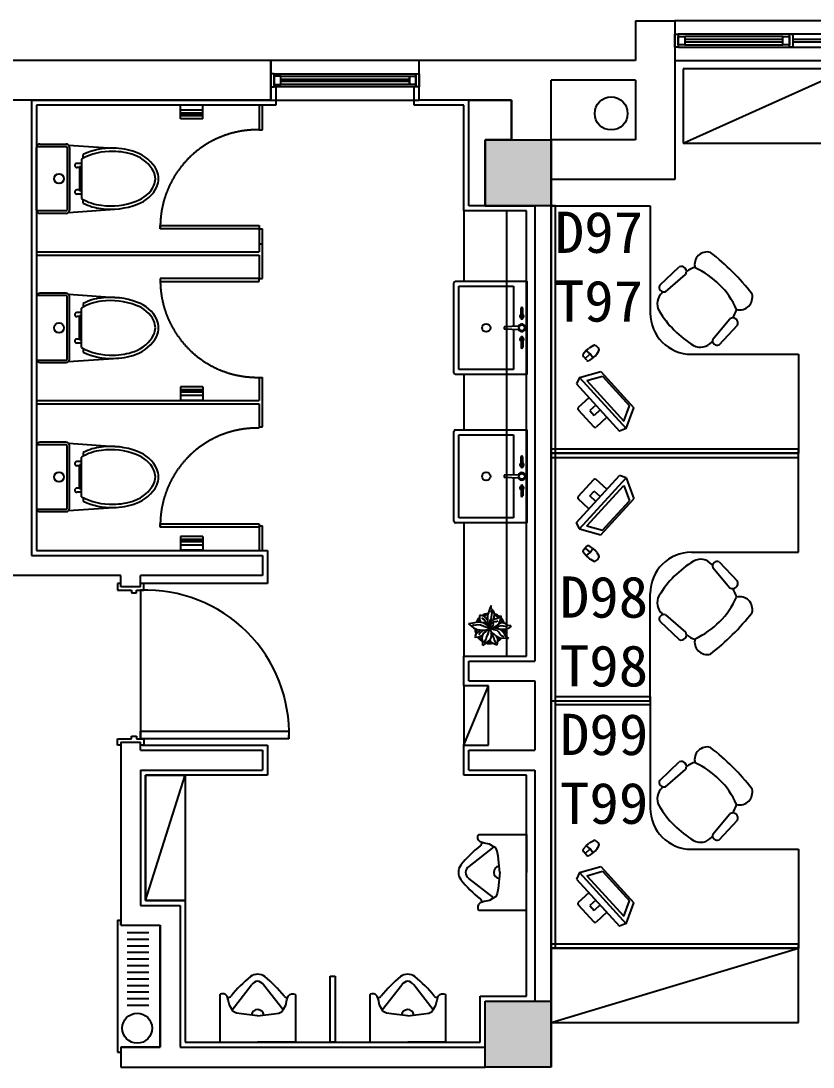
# Model space of a CAD drawing. Header units: millimetres. Extents: x 526420 to 928802, y 401925 to 509768.
# Drawn here: x 813006 to 817809, y 425344 to 431684 of the extents above; entities that cross this region are included whole.
import ezdxf

# ---------------------------------------------------------------- set-up
doc = ezdxf.new("R2010")
doc.units = ezdxf.units.MM
doc.header["$LTSCALE"] = 3000
doc.header["$MEASUREMENT"] = 0
doc.linetypes.add('DASHED', pattern=[0.75, 0.5, -0.25])
doc.linetypes.add('DASHED2', pattern=[0.375, 0.25, -0.125])
doc.layers.get('0').update_dxf_attribs({"linetype": 'CONTINUOUS'})
for name, color, linetype in [('D-GJG', 7, 'CONTINUOUS'), ('D-WALL', 7, 'CONTINUOUS'), ('D-WINDOW', 7, 'CONTINUOUS'), ('P-DOOR', 7, 'CONTINUOUS'), ('P-FURNI-A', 7, 'CONTINUOUS'), ('P-FURNI-I', 7, 'CONTINUOUS'), ('P-WC', 7, 'CONTINUOUS'), ('窗台线', 7, 'CONTINUOUS')]:
    doc.layers.add(name, color=color, linetype=linetype)
doc.styles.get("Standard").update_dxf_attribs({"font": 'romans.shx', "width": 0.65, "bigfont": 'hzfs1.shx'})

msp = doc.modelspace()

# ---------------------------------------------------------------- linework, layer by layer
at = {"color": 0}
for p, q in [((813383.7, 430852.3), (813383.6, 430874.7)), ((813373.5, 430820.3), (813345.3, 430820.3)), ((813373.5, 430846.9), (813373.5, 430608)), ((813360.5, 430795.3), (813345.3, 430795.3)), ((813360.5, 430800.3), (813360.5, 430654.7)), ((813373.5, 430800.3), (813360.5, 430800.3)), ((813373.5, 430790.3), (813360.5, 430790.3)), ((813360.5, 430659.7), (813345.3, 430659.7)), ((813373.5, 430634.7), (813345.3, 430634.7)), ((813373.5, 430664.7), (813360.5, 430664.7)), ((813373.5, 430654.7), (813360.5, 430654.7)), ((813384.1, 430579.1), (813384.1, 430601.9)), ((813373.5, 429916.5), (813345.3, 429916.5)), ((813373.5, 429704.3), (813373.5, 429943.2)), ((813384.1, 429972), (813384.1, 429949.3)), ((813360.5, 429891.5), (813345.3, 429891.5)), ((813360.5, 429750.9), (813360.5, 429896.5)), ((813373.5, 429896.5), (813360.5, 429896.5)), ((813373.5, 429886.5), (813360.5, 429886.5)), ((813360.5, 429755.9), (813345.3, 429755.9)), ((813373.5, 429730.9), (813345.3, 429730.9)), ((813373.5, 429760.9), (813360.5, 429760.9)), ((813373.5, 429750.9), (813360.5, 429750.9)), ((813383.7, 429698.8), (813383.6, 429676.5)), ((813373.5, 428800.5), (813373.5, 429039.4)), ((813384.1, 429068.3), (813384.1, 429045.6)), ((813373.5, 429012.8), (813345.3, 429012.8)), ((813360.5, 428987.8), (813345.3, 428987.8)), ((813360.5, 428847.2), (813360.5, 428992.8)), ((813373.5, 428992.8), (813360.5, 428992.8)), ((813373.5, 428982.8), (813360.5, 428982.8)), ((813360.5, 428852.2), (813345.3, 428852.2)), ((813373.5, 428857.2), (813360.5, 428857.2)), ((813373.5, 428847.2), (813360.5, 428847.2)), ((813373.5, 428827.2), (813345.3, 428827.2)), ((813383.7, 428795.1), (813383.6, 428772.8))]:
    msp.add_line(p, q, dxfattribs=at)
at = {"color": 0, "ltscale": 2}
for p, q in [((813591, 426233.7), (813611, 426233.7)), ((813591, 426233.7), (813591, 425433.7)), ((813611, 426203.7), (813611, 426233.7)), ((813611, 426203.7), (813851, 426203.7)), ((813851, 425463.7), (813851, 426203.7)), ((813651, 426159.1), (813781, 426159.1)), ((813651, 426159.1), (813781, 426159.1)), ((813651, 426119.1), (813781, 426119.1)), ((813651, 426119.1), (813781, 426119.1)), ((813651, 426079.1), (813781, 426079.1)), ((813651, 426079.1), (813781, 426079.1)), ((813651, 426039.1), (813781, 426039.1)), ((813651, 426039.1), (813781, 426039.1)), ((813651, 425999.1), (813781, 425999.1)), ((813651, 425999.1), (813781, 425999.1)), ((813651, 425959.1), (813781, 425959.1)), ((813651, 425959.1), (813781, 425959.1)), ((813651, 425919.1), (813781, 425919.1)), ((813651, 425919.1), (813781, 425919.1)), ((813651, 425879.1), (813781, 425879.1)), ((813651, 425879.1), (813781, 425879.1)), ((813651, 425879.1), (813781, 425879.1)), ((813651, 425839.1), (813781, 425839.1)), ((813651, 425839.1), (813781, 425839.1)), ((813651, 425799.1), (813781, 425799.1)), ((813651, 425799.1), (813781, 425799.1)), ((813651, 425799.1), (813781, 425799.1)), ((813651, 425759.1), (813781, 425759.1)), ((813651, 425759.1), (813781, 425759.1)), ((813651, 425719.1), (813781, 425719.1)), ((813591, 425433.7), (813611, 425433.7)), ((813611, 425463.7), (813611, 425433.7)), ((813611, 425463.7), (813851, 425463.7))]:
    msp.add_line(p, q, dxfattribs=at)
at = {"color": 0, "ltscale": 0.7}
msp.add_circle((816584.4, 431122.8), 100, dxfattribs=at)
at = {"color": 0, "ltscale": 2}
msp.add_circle((813711, 425579.1), 90.6, dxfattribs=at)
at = {"color": 0}
for centre, radius, start, end in [((813550.4, 430528.6), 364.1, 87.65748, 119.06197), ((813550.4, 430528.6), 384.1, 87.72759, 115.73575), ((813567.6, 430518.3), 374.2, 70.1658, 90.34912), ((813567.6, 430518.3), 394.2, 70.17772, 90.28085), ((813624.2, 430670), 212.3, 27.72695, 70.6404), ((813624.2, 430670), 232.3, 27.5657, 70.61977), ((813345.3, 430807.8), 12.5, 90, 270), ((813717.8, 430727), 103.1, 0.28137, 23.8986), ((813717.8, 430727), 123.1, 0.23571, 24.21639), ((813645.4, 430767.3), 185.4, 288.73428, 333.96746), ((813645.4, 430767.3), 205.4, 288.86571, 334.06204), ((813717.8, 430728), 103.1, 335.94687, 359.71915), ((813717.8, 430728), 123.1, 335.78309, 359.76481), ((813345.3, 430647.2), 12.5, 90, 270), ((813526.6, 430856.6), 291.9, 238.36439, 263.62447), ((813526.6, 430856.6), 311.9, 242.80134, 263.58106), ((813551, 430984.8), 442.1, 262.30773, 291.33674), ((813551, 430984.8), 422.1, 262.27742, 291.39611), ((813526.6, 429694.6), 291.9, 96.37553, 121.63561), ((813526.6, 429694.6), 311.9, 96.41894, 117.19866), ((813551, 429566.4), 442.1, 68.66326, 97.69227), ((813551, 429566.4), 422.1, 68.60389, 97.72258), ((813345.3, 429904), 12.5, 90, 270), ((813645.4, 429783.9), 185.4, 26.03254, 71.26572), ((813645.4, 429783.9), 205.4, 25.93796, 71.13429), ((813717.8, 429823.2), 103.1, 0.28085, 24.05313), ((813717.8, 429823.2), 123.1, 0.23519, 24.21691), ((813717.8, 429824.2), 103.1, 336.1014, 359.71863), ((813717.8, 429824.2), 123.1, 335.78361, 359.76429), ((813345.3, 429743.4), 12.5, 90, 270), ((813624.2, 429881.2), 212.3, 289.3596, 332.27305), ((813624.2, 429881.2), 232.3, 289.38023, 332.4343), ((813550.4, 430022.6), 364.1, 240.93803, 272.34252), ((813550.4, 430022.6), 384.1, 244.26425, 272.27241), ((813567.6, 430032.9), 374.2, 269.65088, 289.8342), ((813567.6, 430032.9), 394.2, 269.71915, 289.82228), ((813526.6, 428790.9), 311.9, 96.41894, 117.19866), ((813551, 428662.7), 442.1, 68.66326, 97.69227), ((813526.6, 428790.9), 291.9, 96.37553, 121.63561), ((813551, 428662.7), 422.1, 68.60389, 97.72258), ((813645.4, 428880.1), 185.4, 26.03254, 71.26572), ((813645.4, 428880.1), 205.4, 25.93796, 71.13429), ((813345.3, 429000.3), 12.5, 90, 270), ((813717.8, 428919.5), 123.1, 0.23519, 24.21691), ((813717.8, 428919.5), 103.1, 0.28085, 24.05313), ((813717.8, 428920.5), 103.1, 336.1014, 359.71863), ((813717.8, 428920.5), 123.1, 335.78361, 359.76429), ((813345.3, 428839.7), 12.5, 90, 270), ((813624.2, 428977.5), 212.3, 289.3596, 332.27305), ((813624.2, 428977.5), 232.3, 289.38023, 332.4343), ((813550.4, 429118.8), 364.1, 240.93803, 272.34252), ((813567.6, 429129.2), 374.2, 269.65088, 289.8342), ((813550.4, 429118.8), 384.1, 244.26425, 272.27241), ((813567.6, 429129.2), 394.2, 269.71915, 289.82228)]:
    msp.add_arc(centre, radius, start, end, dxfattribs=at)
at = {"layer": 'D-GJG', "color": 0, "ltscale": 2}
for p, q in [((813611, 428273.7), (813591, 428273.7)), ((813591, 428273.7), (813591, 428233.7)), ((813751, 428273.7), (813731, 428273.7)), ((813751, 428233.7), (813751, 428273.7)), ((813591, 428233.7), (813676, 428233.7)), ((813676, 428233.7), (813676, 428218.7)), ((813676, 428218.7), (813706, 428218.7)), ((813706, 428218.7), (813706, 428233.7)), ((813706, 428233.7), (813751, 428233.7)), ((813591, 427293.7), (813591, 427333.7)), ((813591, 427333.7), (813676, 427333.7)), ((813676, 427333.7), (813676, 427348.7)), ((813676, 427348.7), (813706, 427348.7)), ((813706, 427348.7), (813706, 427333.7)), ((813706, 427333.7), (813751, 427333.7)), ((813751, 427333.7), (813751, 427293.7)), ((813611, 427293.7), (813591, 427293.7)), ((813751, 427293.7), (813731, 427293.7))]:
    msp.add_line(p, q, dxfattribs=at)
at = {"layer": 'D-WALL', "color": 0, "ltscale": 0.7}
for p, q in [((816731, 431683.7), (816971, 431683.7)), ((816731, 431683.7), (816731, 431443.7)), ((816971, 431683.7), (816971, 430723.7)), ((814521, 431443.7), (811561, 431443.7)), ((814521, 431443.7), (811561, 431443.7)), ((814521, 431443.7), (811561, 431443.7)), ((814521, 431203.7), (814521, 431443.7)), ((814521, 431203.7), (814521, 431443.7)), ((814521, 431203.7), (814521, 431443.7)), ((816731, 431443.7), (815421, 431443.7)), ((815421, 431203.7), (815421, 431443.7)), ((815421, 431203.7), (815421, 431443.7)), ((816731, 431443.7), (815421, 431443.7)), ((815421, 431203.7), (815421, 431443.7)), ((815421, 431203.7), (815421, 431443.7)), ((815421, 431203.7), (815421, 431443.7)), ((816221, 425743.7), (816221, 431323.7)), ((816731, 431323.7), (816221, 431323.7)), ((816221, 425343.7), (816221, 431323.7)), ((816221, 425343.7), (816221, 431323.7)), ((816221, 425743.7), (816221, 431323.7)), ((816221, 425343.7), (816221, 431323.7)), ((816731, 431323.7), (816731, 430963.7)), ((814521, 431203.7), (811801, 431203.7)), ((813071, 431203.7), (814521, 431203.7)), ((814521, 431203.7), (813071, 431203.7)), ((813071, 431203.7), (813071, 428443.7)), ((815981, 431203.7), (815421, 431203.7)), ((815981, 431203.7), (815421, 431203.7)), ((815981, 431203.7), (815421, 431203.7)), ((815981, 431203.7), (815421, 431203.7)), ((815981, 431203.7), (815421, 431203.7)), ((815721, 430563.7), (815721, 431203.7)), ((815721, 431203.7), (815981, 431203.7)), ((815721, 430563.7), (815721, 431203.7)), ((815721, 431203.7), (815981, 431203.7)), ((815721, 430563.7), (815721, 431203.7)), ((815721, 431203.7), (815981, 431203.7)), ((815981, 430963.7), (815981, 431203.7)), ((815981, 431203.7), (815981, 430963.7)), ((815981, 430963.7), (815981, 431203.7)), ((815981, 431203.7), (815981, 430963.7)), ((815981, 431203.7), (815981, 430963.7)), ((815981, 431203.7), (815981, 430963.7)), ((815981, 430963.7), (815821, 430963.7)), ((815821, 430963.7), (815821, 430563.7)), ((815981, 430963.7), (815821, 430963.7)), ((815821, 430963.7), (815821, 430563.7)), ((815981, 430963.7), (815821, 430963.7)), ((815821, 430963.7), (815821, 430563.7)), ((815981, 430963.7), (815821, 430963.7)), ((815821, 430963.7), (815821, 430563.7)), ((816731, 430963.7), (816221, 430963.7)), ((816971, 430723.7), (816221, 430723.7)), ((815821, 430563.7), (815721, 430563.7)), ((815821, 430563.7), (815721, 430563.7)), ((815821, 430563.7), (815721, 430563.7)), ((815821, 430563.7), (816121, 430563.7)), ((816121, 430563.7), (816121, 427803.7)), ((813071, 428443.7), (814471, 428443.7)), ((814471, 428443.7), (814471, 428323.7)), ((813611, 428323.7), (812411, 428323.7)), ((813611, 428253.7), (813611, 428323.7)), ((813731, 428253.7), (813731, 428323.7)), ((814471, 428323.7), (813731, 428323.7)), ((813731, 428253.7), (813611, 428253.7)), ((815721, 427803.7), (816121, 427803.7)), ((815721, 427683.7), (815721, 427803.7)), ((815721, 427683.7), (816121, 427683.7)), ((816121, 427683.7), (816121, 427263.7)), ((813611, 427313.7), (813611, 426203.7)), ((813611, 427313.7), (813731, 427313.7)), ((813731, 427263.7), (813731, 427313.7)), ((813731, 427293.7), (813731, 427293.7)), ((813731, 427263.7), (814471, 427263.7)), ((814471, 427263.7), (814471, 427143.7)), ((815721, 427263.7), (816121, 427263.7)), ((815721, 427143.7), (815721, 427263.7)), ((813731, 427143.7), (813731, 426323.7)), ((813731, 427143.7), (814471, 427143.7)), ((815721, 427143.7), (816121, 427143.7)), ((816121, 427143.7), (816121, 425743.7)), ((813731, 426323.7), (813971, 426323.7)), ((813971, 426323.7), (813971, 425463.7)), ((813611, 426203.7), (813851, 426203.7)), ((813851, 426203.7), (813851, 425463.7)), ((813611, 425463.7), (813611, 425343.7)), ((813851, 425463.7), (813611, 425463.7)), ((813611, 425463.7), (813611, 425343.7)), ((813851, 425463.7), (813611, 425463.7)), ((813611, 425433.7), (813611, 425343.7)), ((813711, 425463.7), (813851, 425463.7)), ((813971, 425463.7), (815821, 425463.7)), ((813971, 425463.7), (815821, 425463.7)), ((813971, 425463.7), (815821, 425463.7)), ((813611, 425343.7), (815821, 425343.7))]:
    msp.add_line(p, q, dxfattribs=at)
at = {"layer": 'D-WALL', "color": 0, "ltscale": 100}
for p, q in [((815821, 430963.7), (816221, 430963.7)), ((815821, 430563.7), (815821, 430963.7)), ((815821, 430963.7), (816221, 430963.7)), ((815821, 430563.7), (815821, 430963.7)), ((816221, 430963.7), (816221, 430563.7)), ((816221, 430963.7), (816221, 430563.7)), ((816221, 430563.7), (815821, 430563.7)), ((816221, 430563.7), (815821, 430563.7)), ((815821, 425743.7), (816221, 425743.7)), ((815821, 425343.7), (815821, 425743.7)), ((815821, 425743.7), (816221, 425743.7)), ((815821, 425343.7), (815821, 425743.7)), ((815821, 425743.7), (816221, 425743.7)), ((815821, 425343.7), (815821, 425743.7)), ((815821, 425743.7), (816221, 425743.7)), ((815821, 425343.7), (815821, 425743.7)), ((816221, 425743.7), (816221, 425343.7)), ((816221, 425743.7), (816221, 425343.7)), ((816221, 425743.7), (816221, 425343.7)), ((816221, 425743.7), (816221, 425343.7)), ((816221, 425343.7), (815821, 425343.7)), ((816221, 425343.7), (815821, 425343.7)), ((816221, 425343.7), (815821, 425343.7)), ((816221, 425343.7), (815821, 425343.7))]:
    msp.add_line(p, q, dxfattribs=at)
at = {"layer": 'D-WALL', "color": 0}
for points in [[(815821, 430963.7), (816221, 430963.7), (815821, 430563.7), (816221, 430563.7)], [(815821, 425743.7), (816221, 425743.7), (815821, 425343.7), (816221, 425343.7)], [(815821, 425743.7), (816221, 425743.7), (815821, 425343.7), (816221, 425343.7)], [(815821, 425743.7), (816221, 425743.7), (815821, 425343.7), (816221, 425343.7)]]:
    msp.add_solid(points, dxfattribs=at)
at = {"layer": 'D-WINDOW', "color": 0, "ltscale": 0.7}
for p, q in [((819071, 431683.7), (816971, 431683.7)), ((816971, 431603.7), (816991, 431603.7)), ((816971, 431523.7), (816971, 431603.7)), ((819051, 431603.7), (816991, 431603.7)), ((816991, 431603.7), (816991, 431523.7)), ((816991, 431603.7), (816991, 431523.7)), ((816991, 431588.7), (817031, 431588.7)), ((816991, 431538.7), (816991, 431588.7)), ((817626, 431588.7), (817031, 431588.7)), ((817031, 431588.7), (817031, 431538.7)), ((817031, 431588.7), (817031, 431538.7)), ((817626, 431571.2), (817031, 431571.2)), ((817031, 431571.2), (817031, 431556.2)), ((817626, 431588.7), (817666, 431588.7)), ((817626, 431538.7), (817626, 431588.7)), ((817626, 431538.7), (817626, 431588.7)), ((817626, 431556.2), (817626, 431571.2)), ((817666, 431603.7), (817686, 431603.7)), ((817666, 431523.7), (817666, 431603.7)), ((817666, 431588.7), (817666, 431538.7)), ((817686, 431603.7), (817686, 431523.7)), ((818356, 431571.2), (817686, 431571.2)), ((817686, 431571.2), (817686, 431556.2)), ((816991, 431523.7), (816971, 431523.7)), ((817031, 431538.7), (816991, 431538.7)), ((816991, 431523.7), (819051, 431523.7)), ((817031, 431556.2), (817626, 431556.2)), ((817031, 431538.7), (817626, 431538.7)), ((817666, 431538.7), (817626, 431538.7)), ((817686, 431523.7), (817666, 431523.7)), ((817686, 431556.2), (818356, 431556.2)), ((815421, 431443.7), (814521, 431443.7)), ((814541, 431363.7), (814521, 431363.7)), ((814521, 431363.7), (814521, 431283.7)), ((814541, 431363.7), (815401, 431363.7)), ((814541, 431283.7), (814541, 431363.7)), ((814541, 431283.7), (814541, 431363.7)), ((814581, 431348.7), (814541, 431348.7)), ((814541, 431348.7), (814541, 431298.7)), ((814581, 431348.7), (815361, 431348.7)), ((814581, 431298.7), (814581, 431348.7)), ((814581, 431298.7), (814581, 431348.7)), ((814581, 431331.2), (815361, 431331.2)), ((814581, 431316.2), (814581, 431331.2)), ((815361, 431316.2), (814581, 431316.2)), ((815361, 431348.7), (815361, 431298.7)), ((815361, 431298.7), (815361, 431348.7)), ((815361, 431348.7), (815401, 431348.7)), ((815361, 431331.2), (815361, 431316.2)), ((815401, 431363.7), (815401, 431283.7)), ((815401, 431283.7), (815401, 431363.7)), ((815401, 431363.7), (815421, 431363.7)), ((815401, 431348.7), (815401, 431298.7)), ((815421, 431363.7), (815421, 431283.7)), ((814521, 431283.7), (814541, 431283.7)), ((814541, 431298.7), (814581, 431298.7)), ((815401, 431283.7), (814541, 431283.7)), ((815361, 431298.7), (814581, 431298.7)), ((815401, 431298.7), (815361, 431298.7)), ((815421, 431283.7), (815401, 431283.7))]:
    msp.add_line(p, q, dxfattribs=at)
at = {"layer": 'P-DOOR', "color": 0, "ltscale": 2}
msp.add_line((813731, 428233.7), (813731, 427333.7), dxfattribs=at)
at = {"layer": 'P-DOOR', "color": 0}
for p, q in [((813731, 427378.7), (814631, 427378.7)), ((813731, 427333.7), (813731, 427378.7)), ((814631, 427333.7), (813731, 427333.7)), ((814631, 427378.7), (814631, 427333.7))]:
    msp.add_line(p, q, dxfattribs=at)
msp.add_arc((813762.5, 427365.3), 869, 357.91733, 92.08267, dxfattribs=at)
at = {"layer": 'P-FURNI-A', "color": 0}
for p, q in [((814551, 431283.7), (814551, 431173.7)), ((815391, 431173.7), (815391, 431283.7)), ((814551, 431173.7), (813101, 431173.7)), ((813101, 431173.7), (813101, 428473.7)), ((815691, 431173.7), (815391, 431173.7)), ((815691, 430533.7), (815691, 431173.7)), ((816071, 430533.7), (815691, 430533.7)), ((816071, 427833.7), (816071, 430533.7)), ((813101, 428473.7), (814501, 428473.7)), ((814501, 428473.7), (814501, 428273.7)), ((814501, 428273.7), (813741, 428273.7)), ((815691, 427653.7), (815691, 427833.7)), ((815691, 427833.7), (816071, 427833.7)), ((815841, 427653.7), (815691, 427653.7)), ((815841, 427293.7), (815841, 427653.7)), ((813741, 427293.7), (814501, 427293.7)), ((814501, 427293.7), (814501, 427113.7)), ((815691, 427113.7), (815691, 427293.7)), ((815691, 427293.7), (815841, 427293.7)), ((813761, 426353.7), (813761, 427113.7)), ((813761, 427113.7), (814001, 427113.7)), ((814501, 427113.7), (813761, 427113.7)), ((813761, 427113.7), (813761, 426353.7)), ((814001, 427113.7), (814001, 426353.7)), ((816071, 427113.7), (815691, 427113.7)), ((816071, 425773.7), (816071, 427113.7)), ((814001, 426353.7), (813761, 426353.7)), ((813761, 426353.7), (814001, 426353.7)), ((814001, 426353.7), (814001, 425493.7)), ((815791, 425493.7), (815791, 425773.7)), ((815791, 425773.7), (816071, 425773.7)), ((814001, 425493.7), (815791, 425493.7))]:
    msp.add_line(p, q, dxfattribs=at)
at = {"layer": 'P-FURNI-I', "color": 0, "ltscale": 100}
for p, q in [((817021, 430943.7), (818021, 431393.7)), ((818021, 431393.7), (817021, 431393.7)), ((817021, 431393.7), (817021, 430943.7)), ((817021, 430943.7), (818021, 430943.7)), ((815691, 427293.7), (815841, 427653.7)), ((815841, 427653.7), (815691, 427653.7)), ((815691, 427653.7), (815691, 427293.7)), ((815841, 427293.7), (815841, 427653.7)), ((815691, 427293.7), (815841, 427293.7)), ((816221, 425613.7), (817721, 426063.7)), ((817721, 426063.7), (816221, 426063.7)), ((816221, 426063.7), (816221, 425613.7)), ((817721, 425613.7), (817721, 426063.7)), ((816221, 425613.7), (817721, 425613.7))]:
    msp.add_line(p, q, dxfattribs=at)
at = {"layer": 'P-FURNI-I', "color": 0, "linetype": 'Continuous'}
for p, q in [((813972.7, 431091), (813972.7, 431173.7)), ((814109.2, 431173.7), (813972.7, 431173.7)), ((814109.2, 431143.7), (813972.7, 431143.7)), ((814109.2, 431123.7), (813972.7, 431123.7)), ((814109.2, 431091), (814109.2, 431173.7)), ((814109.2, 431113.7), (813972.7, 431113.7)), ((814109.2, 431108.7), (813972.7, 431108.7)), ((814109.2, 431091), (813972.7, 431091)), ((813972.7, 429466.4), (813972.7, 429383.7)), ((814109.2, 429466.4), (813972.7, 429466.4)), ((814109.2, 429448.7), (813972.7, 429448.7)), ((814109.2, 429443.7), (813972.7, 429443.7)), ((814109.2, 429433.7), (813972.7, 429433.7)), ((814109.2, 429413.7), (813972.7, 429413.7)), ((814109.2, 429466.4), (814109.2, 429383.7)), ((814109.2, 429383.7), (813972.7, 429383.7)), ((813972.7, 428558.9), (813972.7, 428476.2)), ((814109.2, 428558.9), (813972.7, 428558.9)), ((814109.2, 428541.2), (813972.7, 428541.2)), ((814109.2, 428536.2), (813972.7, 428536.2)), ((814109.2, 428526.2), (813972.7, 428526.2)), ((814109.2, 428558.9), (814109.2, 428476.2)), ((814109.2, 428506.2), (813972.7, 428506.2)), ((814109.2, 428476.2), (813972.7, 428476.2))]:
    msp.add_line(p, q, dxfattribs=at)
at = {"layer": 'P-FURNI-I', "color": 0}
for p, q in [((814451, 431173.7), (814451, 431023.7)), ((814471, 431023.7), (814471, 431173.7)), ((814451, 431023.7), (814471, 431023.7)), ((816246, 430563.7), (816221, 430563.7)), ((816221, 430563.7), (816221, 429063.7)), ((816221, 429063.7), (816221, 430563.7)), ((816221, 430563.7), (816821, 430563.7)), ((816246, 429063.7), (816246, 430563.7)), ((816821, 430563.7), (816821, 429913.7)), ((814451, 430423.7), (814451, 430283.7)), ((814451, 430423.7), (814471, 430423.7)), ((814471, 430123.7), (814471, 430423.7)), ((814451, 430333.7), (814451, 430283.7)), ((814451, 430333.7), (814471, 430333.7)), ((814471, 430123.7), (814471, 430333.7)), ((813101, 430283.7), (814451, 430283.7)), ((813101, 430263.7), (814451, 430263.7)), ((814451, 430263.7), (814451, 430123.7)), ((816878.8, 430081.4), (816996.9, 430193.3)), ((814451, 430123.7), (814471, 430123.7)), ((816912.8, 430042.7), (817036, 430147.3)), ((816895.1, 430037.3), (816899.9, 430041.5)), ((816895.1, 430037.3), (816900, 430041.5)), ((817200, 429755.6), (817304.5, 429878.8)), ((817238.7, 429721.5), (817350.6, 429839.7)), ((817194.6, 429737.9), (817198.7, 429742.7)), ((817071, 429663.7), (817721, 429663.7)), ((817721, 429663.7), (817721, 429063.7)), ((816391.5, 429522.6), (816521.4, 429558.5)), ((816521.4, 429558.5), (816722.6, 429339.1)), ((814451, 429523.7), (814451, 429383.7)), ((814451, 429523.7), (814471, 429523.7)), ((814471, 429223.7), (814471, 429523.7)), ((816391.5, 429522.6), (816373.2, 429483.4)), ((816373.2, 429483.4), (816634.8, 429198.2)), ((816391.5, 429522.6), (816675.7, 429212.8)), ((816435.9, 429503.7), (816531.2, 429530)), ((816435.9, 429503.7), (816660.7, 429258.7)), ((816531.2, 429530), (816695.2, 429351.3)), ((813101, 429383.7), (814451, 429383.7)), ((813101, 429363.7), (814451, 429363.7)), ((814451, 429363.7), (814451, 429223.7)), ((816660.7, 429258.7), (816695.2, 429351.3)), ((816675.7, 429212.7), (816722.6, 429339.1)), ((814451, 429223.7), (814471, 429223.7)), ((816675.4, 429213.1), (816634.8, 429198.2)), ((817721, 429088.7), (816221, 429088.7)), ((816221, 429088.7), (816221, 429063.7)), ((817721, 429063.7), (816221, 429063.7)), ((816221, 429063.7), (816221, 429038.7)), ((816246, 429063.7), (816221, 429063.7)), ((816221, 429063.7), (816221, 426063.7)), ((816221, 429063.7), (816221, 427563.7)), ((817721, 429063.7), (816221, 429063.7)), ((816221, 429063.7), (816221, 429063.7)), ((816221, 429063.7), (817721, 429063.7)), ((816221, 429063.7), (816246, 429063.7)), ((817721, 429063.7), (816221, 429063.7)), ((816221, 429063.7), (816221, 429063.7)), ((816221, 429038.7), (817721, 429038.7)), ((816246, 426063.7), (816246, 429063.7)), ((817721, 429063.7), (817721, 429088.7)), ((817721, 429038.7), (817721, 429063.7)), ((817721, 428463.7), (817721, 429063.7)), ((816373.2, 428644.1), (816634.8, 428929.2)), ((816391.5, 428604.9), (816675.7, 428914.6)), ((816675.4, 428914.4), (816634.8, 428929.2)), ((816675.7, 428914.7), (816722.6, 428788.3)), ((816435.9, 428623.7), (816660.7, 428868.8)), ((816660.7, 428868.8), (816695.2, 428776.1)), ((816521.4, 428569), (816722.6, 428788.3)), ((816531.2, 428597.4), (816695.2, 428776.1)), ((814451, 428623.7), (814451, 428473.7)), ((814451, 428623.7), (814471, 428623.7)), ((814471, 428473.7), (814471, 428623.7)), ((816391.5, 428604.9), (816373.2, 428644.1)), ((816391.5, 428604.9), (816521.4, 428569)), ((816435.9, 428623.7), (816531.2, 428597.4)), ((817071, 428463.7), (817721, 428463.7)), ((817238.7, 428405.9), (817350.6, 428287.8)), ((817194.6, 428389.6), (817198.7, 428384.7)), ((817200, 428371.9), (817304.5, 428248.6)), ((816821, 427563.7), (816821, 428213.7)), ((816895.1, 428090.1), (816899.9, 428085.9)), ((816895.1, 428090.1), (816900, 428086)), ((816912.8, 428084.7), (817036, 427980.1)), ((816878.8, 428046), (816996.9, 427934.1)), ((816246, 427538.7), (816246, 427588.7)), ((816246, 427588.7), (816821, 427588.7)), ((816821, 427588.7), (816821, 427538.7)), ((816221, 426063.7), (816221, 427563.7)), ((816221, 427563.7), (816821, 427563.7)), ((816221, 427563.7), (816821, 427563.7)), ((816821, 427538.7), (816246, 427538.7)), ((816821, 427563.7), (816821, 426913.7)), ((816878.8, 427081.4), (816996.9, 427193.3)), ((816912.8, 427042.7), (817036, 427147.3)), ((813761, 426353.7), (814001, 427113.7)), ((816895.1, 427037.3), (816899.9, 427041.5)), ((816895.1, 427037.3), (816900, 427041.5)), ((817200, 426755.6), (817304.5, 426878.8)), ((817238.7, 426721.5), (817350.6, 426839.7)), ((817194.6, 426737.9), (817198.7, 426742.7)), ((817071, 426663.7), (817721, 426663.7)), ((817721, 426663.7), (817721, 426063.7)), ((816391.5, 426522.6), (816521.4, 426558.5)), ((816521.4, 426558.5), (816722.6, 426339.1)), ((816391.5, 426522.6), (816373.2, 426483.4)), ((816391.5, 426522.6), (816675.7, 426212.8)), ((816435.9, 426503.7), (816531.2, 426530)), ((816435.9, 426503.7), (816660.7, 426258.7)), ((816531.2, 426530), (816695.2, 426351.3)), ((816373.2, 426483.4), (816634.8, 426198.2)), ((816660.7, 426258.7), (816695.2, 426351.3)), ((816675.7, 426212.7), (816722.6, 426339.1)), ((816675.4, 426213.1), (816634.8, 426198.2)), ((817721, 426088.7), (816221, 426088.7)), ((816221, 426088.7), (816221, 426063.7)), ((816221, 426063.7), (817721, 426063.7)), ((816221, 426063.7), (816246, 426063.7)), ((817721, 426063.7), (816221, 426063.7)), ((816221, 426063.7), (816221, 426063.7)), ((817721, 426063.7), (817721, 426088.7)), ((814881, 425493.7), (814881, 425893.7)), ((814881, 425893.7), (814911, 425893.7)), ((814911, 425893.7), (814911, 425493.7)), ((814911, 425493.7), (814881, 425493.7))]:
    msp.add_line(p, q, dxfattribs=at)
at = {"layer": 'P-FURNI-I', "color": 0, "ltscale": 20}
for p, q in [((815691, 430533.7), (815691, 430105.7)), ((815691, 429541.7), (815691, 429203.7)), ((815691, 428643.7), (815691, 427833.7))]:
    msp.add_line(p, q, dxfattribs=at)
at = {"layer": 'P-FURNI-I', "color": 0, "linetype": 'DASHED2', "ltscale": 10}
msp.add_line((815951, 427833.7), (815951, 430533.7), dxfattribs=at)
at = {"layer": 'P-FURNI-I', "color": 0, "ltscale": 0.008}
for p, q in [((813851, 430423.7), (813851, 430443.7)), ((813851, 430443.7), (814451, 430443.7)), ((814451, 430423.7), (813851, 430423.7)), ((814451, 430443.7), (814451, 430423.7)), ((814451, 430123.7), (813851, 430123.7)), ((813851, 430123.7), (813851, 430103.7)), ((814451, 430103.7), (814451, 430123.7)), ((813851, 430103.7), (814451, 430103.7)), ((813851, 428616.2), (813851, 428636.2)), ((813851, 428636.2), (814451, 428636.2)), ((814451, 428616.2), (813851, 428616.2)), ((814451, 428636.2), (814451, 428616.2))]:
    msp.add_line(p, q, dxfattribs=at)
at = {"layer": 'P-FURNI-I', "color": 0, "ltscale": 2}
for p, q in [((815641, 430105.7), (816073, 430105.7)), ((816073, 430105.7), (816073, 429541.7)), ((815631, 429551.7), (815631, 430095.7)), ((815661, 429571.7), (815661, 430075.7)), ((815661, 430075.7), (815993, 430075.7)), ((815993, 430075.7), (815993, 429832.3)), ((816038, 429897.7), (816038, 429941.2)), ((816048, 429897.7), (816048, 429941.2)), ((816038, 429882.3), (816038, 429889.7)), ((816048, 429882.3), (816048, 429889.7)), ((816028.6, 429833.7), (815935.8, 429830.1)), ((815935.8, 429830.1), (815935.8, 429816.1)), ((816028.6, 429812.5), (815935.8, 429816.1)), ((815993, 429813.9), (815993, 429571.7)), ((816038, 429765.2), (816038, 429757.7)), ((816038, 429749.7), (816038, 429706.2)), ((816048, 429765.2), (816048, 429757.7)), ((816048, 429749.7), (816048, 429706.2)), ((816073, 429541.7), (815641, 429541.7)), ((815993, 429571.7), (815661, 429571.7)), ((815631, 428651.7), (815631, 429195.7)), ((815641, 429205.7), (816073, 429205.7)), ((815661, 428671.7), (815661, 429175.7)), ((815661, 429175.7), (815993, 429175.7)), ((815993, 429175.7), (815993, 428932.3)), ((816073, 429205.7), (816073, 428641.7)), ((816038, 428997.7), (816038, 429041.2)), ((816048, 428997.7), (816048, 429041.2)), ((816038, 428982.3), (816038, 428989.7)), ((816048, 428982.3), (816048, 428989.7)), ((816028.6, 428933.7), (815935.8, 428930.1)), ((815935.8, 428930.1), (815935.8, 428916.1)), ((816028.6, 428912.5), (815935.8, 428916.1)), ((815993, 428913.9), (815993, 428671.7)), ((816038, 428865.2), (816038, 428857.7)), ((816038, 428849.7), (816038, 428806.2)), ((816048, 428865.2), (816048, 428857.7)), ((816048, 428849.7), (816048, 428806.2)), ((815993, 428671.7), (815661, 428671.7)), ((816073, 428641.7), (815641, 428641.7))]:
    msp.add_line(p, q, dxfattribs=at)
at = {"layer": 'P-FURNI-I', "color": 0, "linetype": 'ByBlock'}
for p, q in [((816433.3, 429685.5), (816415.4, 429663.6)), ((816426.7, 429638.7), (816456.1, 429665.7)), ((816433.3, 429685.5), (816448.3, 429699.2)), ((816458.5, 429706.4), (816479.6, 429717.7)), ((816496.9, 429664.5), (816510, 429684.6)), ((816437.6, 429626.8), (816415.8, 429650.5)), ((816473.9, 429641.3), (816450.6, 429625.3)), ((816473.9, 429641.3), (816488.9, 429655)), ((816449.9, 429399.7), (816385.2, 429340.3)), ((816490.5, 429355.5), (816454.4, 429322.4)), ((816384.5, 429326.2), (816479.2, 429223)), ((816454.4, 429322.4), (816481.4, 429293)), ((816517.5, 429326), (816481.4, 429293)), ((816558.1, 429281.8), (816493.3, 429222.4)), ((816384.5, 428801.2), (816479.2, 428904.4)), ((816558.1, 428845.6), (816493.3, 428905)), ((816449.9, 428727.7), (816385.2, 428787.1)), ((816454.4, 428805), (816481.4, 428834.5)), ((816490.5, 428771.9), (816454.4, 428805)), ((816517.5, 428801.4), (816481.4, 428834.5)), ((816433.3, 428442), (816415.4, 428463.8)), ((816437.6, 428500.7), (816415.8, 428476.9)), ((816426.7, 428488.8), (816456.1, 428461.7)), ((816473.9, 428486.2), (816450.6, 428502.1)), ((816473.9, 428486.2), (816488.9, 428472.5)), ((816496.9, 428462.9), (816510, 428442.9)), ((816433.3, 428442), (816448.3, 428428.2)), ((816458.5, 428421), (816479.6, 428409.7)), ((815856.3, 428140.2), (815850.8, 428128.8)), ((815856.8, 428129.7), (815856.3, 428140.2)), ((815797, 428079.5), (815786.1, 428081)), ((815786.1, 428081), (815786.6, 428063)), ((815810, 428078.4), (815797, 428079.5)), ((815825.9, 428066), (815810, 428078.4)), ((815842.4, 428104.9), (815833.9, 428081.5)), ((815833.9, 428081.5), (815833.9, 428064.5)), ((815850.8, 428128.8), (815842.4, 428104.9)), ((815862.3, 428095.9), (815855.2, 428110.8)), ((815859.7, 428118.3), (815856.8, 428129.7)), ((815871.7, 428109.4), (815859.7, 428118.3)), ((815859.7, 428072), (815862.3, 428095.9)), ((815877.7, 428091.4), (815871.7, 428109.4)), ((815874.7, 428069.5), (815877.7, 428091.4)), ((815917, 428078.4), (815906.1, 428066.5)), ((815914.5, 428063.5), (815917, 428078.4)), ((815745.3, 428033.6), (815718.9, 428030.1)), ((815718.9, 428030.1), (815737.8, 428015.7)), ((815737.8, 428015.7), (815750.3, 428005.3)), ((815754.3, 428020.7), (815744.3, 428023.2)), ((815773.2, 428039.6), (815745.3, 428033.6)), ((815774.7, 428023.7), (815754.3, 428020.7)), ((815809.5, 428036.7), (815773.2, 428039.6)), ((815792.5, 428022.2), (815774.7, 428023.7)), ((815786.6, 428063), (815787.6, 428051.1)), ((815787.6, 428051.1), (815794.6, 428037.2)), ((815819.4, 428012.3), (815792.5, 428022.2)), ((815799.1, 428067), (815804.5, 428062.5)), ((815804.5, 428062.5), (815815, 428056.1)), ((815836.9, 428020.2), (815809.5, 428036.7)), ((815815, 428056.1), (815821.9, 428044.1)), ((815821.9, 428044.1), (815826.4, 428026.2)), ((815833.4, 428054), (815825.9, 428066)), ((815833.9, 428064.5), (815833.9, 428048.6)), ((815833.9, 428048.6), (815835.3, 428034.1)), ((815835.3, 428034.1), (815839.3, 428017.3)), ((815850.9, 428000.8), (815836.9, 428020.2)), ((815848.8, 428033.2), (815849.8, 428053.5)), ((815849.3, 428007.3), (815848.8, 428033.2)), ((815849.8, 428053.5), (815858.3, 428063.5)), ((815851.8, 428020.7), (815849.8, 428005.3)), ((815856.8, 428031.2), (815851.8, 428020.7)), ((815857.3, 428045.6), (815856.8, 428031.2)), ((815869.7, 428055.6), (815857.3, 428045.6)), ((815858.3, 428063.5), (815859.7, 428072)), ((815863.2, 428013.3), (815870.7, 428026.7)), ((815868.2, 428039.6), (815875.7, 428044.6)), ((815870.7, 428026.7), (815868.2, 428039.6)), ((815888.6, 428059.5), (815869.7, 428055.6)), ((815870.2, 428053.5), (815874.7, 428069.5)), ((815870.8, 428006.1), (815886.2, 428015.7)), ((815875.7, 428044.6), (815888.1, 428044.6)), ((815886.2, 428015.7), (815903.5, 428027.2)), ((815888.1, 428044.6), (815896.6, 428047.6)), ((815906.1, 428066.5), (815888.6, 428059.5)), ((815919, 428017.7), (815900, 428012.8)), ((815903.5, 428027.2), (815911.5, 428047.6)), ((815904, 428029.6), (815914, 428035.1)), ((815911.5, 428047.6), (815914.5, 428063.5)), ((815914, 428035.1), (815928.4, 428037.6)), ((815931.4, 428015.7), (815919, 428017.7)), ((815928.4, 428037.6), (815939.9, 428033.6)), ((815953.8, 428011.7), (815931.4, 428015.7)), ((815939.9, 428033.6), (815948.8, 428025.2)), ((815948.8, 428025.2), (815958.8, 428022.2)), ((815958.8, 428022.2), (815973.7, 428020.2)), ((815976.7, 428019.7), (815972.7, 428008.8)), ((815973.7, 428020.2), (815976.7, 428019.7)), ((815750.3, 428005.3), (815771.6, 427996.3)), ((815759.7, 427947), (815762.2, 427955)), ((815762.2, 427955), (815765.2, 427969.9)), ((815765.2, 427969.9), (815777.6, 427979.4)), ((815771.6, 427996.3), (815791.1, 427992.8)), ((815777.6, 427979.4), (815790.6, 427992.3)), ((815789.1, 427975.4), (815782.1, 427962.4)), ((815799.5, 427957.9), (815782.1, 427949.5)), ((815798.6, 427983.4), (815789.1, 427975.4)), ((815791.1, 427992.8), (815815.9, 427992.3)), ((815811, 427990.8), (815798.6, 427983.4)), ((815807.5, 427965.5), (815799.5, 427957.9)), ((815802.5, 427938), (815805, 427957)), ((815805, 427957), (815811.4, 427974.4)), ((815811.4, 427974.4), (815821.9, 427982.3)), ((815815.9, 427992.3), (815835.3, 427995.3)), ((815850.9, 428000.8), (815819.4, 428012.3)), ((815821.9, 427982.3), (815829.9, 427992.8)), ((815828.4, 427950.5), (815824.9, 427935.6)), ((815837.4, 427968.9), (815828.4, 427950.5)), ((815829.9, 427992.8), (815833.9, 427994.3)), ((815835.3, 427995.3), (815850.9, 428000.8)), ((815841.3, 427982.8), (815837.4, 427968.9)), ((815850.4, 427995.8), (815841.3, 427982.8)), ((815849.8, 428005.3), (815852.3, 428004.8)), ((815849.8, 427996.8), (815852.3, 428002.8)), ((815860.2, 427976.4), (815849.8, 427996.8)), ((815850.8, 428003.3), (815863.2, 428007.3)), ((815852.3, 428004.8), (815863.2, 428013.3)), ((815852.3, 428002.8), (815872.7, 427995.3)), ((815857.8, 427961.9), (815854.3, 427945.6)), ((815857.3, 427979.9), (815857.8, 427961.9)), ((815872.3, 427946.4), (815857.8, 427975)), ((815875.2, 427966.4), (815860.2, 427976.4)), ((815863.2, 428007.3), (815892.6, 428002.8)), ((815872.7, 427995.3), (815891.6, 427991.3)), ((815889.6, 427953.9), (815875.2, 427966.4)), ((815900, 428012.8), (815884.6, 428003.3)), ((815885.9, 427958.9), (815895.3, 427941.7)), ((815910, 427942.5), (815889.6, 427953.9)), ((815891.6, 427991.3), (815904, 427979.9)), ((815892.6, 428002.8), (815910, 427997.3)), ((815904, 427979.9), (815908.5, 427967.9)), ((815908.5, 427967.9), (815915, 427960.5)), ((815910, 427997.3), (815923, 427984.9)), ((815915, 427960.5), (815921.5, 427957.9)), ((815923.9, 427996.3), (815916, 427994.8)), ((815921.5, 427957.9), (815935.9, 427953)), ((815923, 427984.9), (815933.4, 427974.4)), ((815942.9, 427998.3), (815923.9, 427996.3)), ((815933.4, 427974.4), (815948.8, 427953)), ((815960.8, 428001.3), (815942.9, 427998.3)), ((815948.8, 427953), (815961.8, 427942)), ((815972.7, 428008.8), (815960.8, 428001.3)), ((815782.1, 427949.5), (815759.7, 427947)), ((815807, 427920.6), (815802.5, 427938)), ((815806, 427899.2), (815807, 427920.6)), ((815821.4, 427911.2), (815806, 427899.2)), ((815824.9, 427935.6), (815811.4, 427915.1)), ((815836.9, 427923.6), (815821.4, 427911.2)), ((815849.3, 427933.1), (815836.9, 427923.6)), ((815854.3, 427945.6), (815849.3, 427933.1)), ((815853.6, 427922.9), (815850, 427932.8)), ((815869.2, 427909.9), (815853.6, 427922.9)), ((815877.6, 427906.2), (815869.2, 427909.9)), ((815876, 427936.5), (815872.3, 427946.4)), ((815887, 427911.4), (815876, 427936.5)), ((815891.2, 427901), (815877.6, 427906.2)), ((815893.2, 427915.6), (815891.2, 427901)), ((815895.8, 427927.6), (815893.2, 427915.6)), ((815895.3, 427941.7), (815895.8, 427927.6)), ((815946.4, 427942), (815910, 427942.5)), ((815961.8, 427942), (815946.4, 427942)), ((816433.3, 426685.5), (816415.4, 426663.6)), ((816433.3, 426685.5), (816448.3, 426699.2)), ((816458.5, 426706.4), (816479.6, 426717.7)), ((816496.9, 426664.5), (816510, 426684.6)), ((816437.6, 426626.8), (816415.8, 426650.5)), ((816426.7, 426638.7), (816456.1, 426665.7)), ((816473.9, 426641.3), (816450.6, 426625.3)), ((816473.9, 426641.3), (816488.9, 426655)), ((816449.9, 426399.7), (816385.2, 426340.3)), ((816384.5, 426326.2), (816479.2, 426223)), ((816490.5, 426355.5), (816454.4, 426322.4)), ((816454.4, 426322.4), (816481.4, 426293)), ((816517.5, 426326), (816481.4, 426293)), ((816558.1, 426281.8), (816493.3, 426222.4))]:
    msp.add_line(p, q, dxfattribs=at)
at = {"layer": 'P-FURNI-I', "color": 0, "ltscale": 2}
for centre, radius in [((816043, 429893.7), 6.42), ((815827, 429823.7), 25), ((816043, 429823.7), 17.5), ((816043, 429753.7), 6.42), ((816043, 428993.7), 6.42), ((815827, 428923.7), 25), ((816043, 428923.7), 17.5), ((816043, 428853.7), 6.42)]:
    msp.add_circle(centre, radius, dxfattribs=at)
at = {"layer": 'P-FURNI-I', "color": 0, "linetype": 'DASHED', "ltscale": 5}
for centre, start, end in [((814438.5, 430436.2), 88.78112, 181.21888), ((814438.5, 430111.2), 178.78112, 271.21888), ((814438.5, 428628.7), 88.78112, 181.21888)]:
    msp.add_arc(centre, 587.6, start, end, dxfattribs=at)
at = {"layer": 'P-FURNI-I', "color": 0}
for centre, radius, start, end in [((817166.7, 430207.1), 76.4, 75.39269, 194.60731), ((816342, 429184.8), 1383.5, 37.59073, 52.40927), ((817009.2, 430164.2), 31.7, 327.86629, 112.84358), ((817147.2, 430023.1), 177.1, 108.61801, 126.90476), ((816886.6, 429729.4), 502.6, 24.20895, 65.79105), ((816903.8, 430069.1), 27.9, 153.71616, 288.95689), ((816952, 429969.5), 88.6, 130, 208.89134), ((817364.4, 430009.5), 76.4, 255.39269, 14.60731), ((817407.9, 430250.7), 624.1, 211.27501, 238.72499), ((817178.5, 429991.7), 177.1, 322.33471, 341.21221), ((817071, 429913.7), 250, 180.00002, 269.99998), ((817321.4, 429852), 31.7, 337.15642, 122.13371), ((817126.7, 429794.8), 88.6, 241.10866, 320), ((817226.3, 429746.5), 27.9, 161.04311, 296.28384), ((817071, 428213.7), 250, 90.00002, 179.99998), ((817407.9, 427876.7), 624.1, 121.27501, 148.72499), ((817126.7, 428332.6), 88.6, 40, 118.89134), ((817226.3, 428380.9), 27.9, 63.71616, 198.95689), ((817321.4, 428275.5), 31.7, 237.86629, 22.84358), ((817178.5, 428135.7), 177.1, 18.78779, 37.66529), ((816952, 428158), 88.6, 151.10866, 230), ((816886.6, 428398), 502.6, 294.20895, 335.79105), ((817364.4, 428117.9), 76.4, 345.39269, 104.60731), ((816903.8, 428058.4), 27.9, 71.04311, 206.28384), ((816342, 428942.6), 1383.5, 307.59073, 322.40927), ((817009.2, 427963.3), 31.7, 247.15642, 32.13371), ((817147.2, 428104.4), 177.1, 233.09524, 251.38199), ((817166.7, 427920.3), 76.4, 165.39269, 284.60731), ((817166.7, 427207.1), 76.4, 75.39269, 194.60731), ((816342, 426184.8), 1383.5, 37.59073, 52.40927), ((817009.2, 427164.2), 31.7, 327.86629, 112.84358), ((817147.2, 427023.1), 177.1, 108.61801, 126.90476), ((816886.6, 426729.4), 502.6, 24.20895, 65.79105), ((816903.8, 427069.1), 27.9, 153.71616, 288.95689), ((816952, 426969.5), 88.6, 130, 208.89134), ((817364.4, 427009.5), 76.4, 255.39269, 14.60731), ((817071, 426913.7), 250, 180.00002, 269.99998), ((817407.9, 427250.7), 624.1, 211.27501, 238.72499), ((817321.4, 426852), 31.7, 337.15642, 122.13371), ((817178.5, 426991.7), 177.1, 322.33471, 341.21221), ((817226.3, 426746.5), 27.9, 161.04311, 296.28384), ((817126.7, 426794.8), 88.6, 241.10866, 320)]:
    msp.add_arc(centre, radius, start, end, dxfattribs=at)
at = {"layer": 'P-FURNI-I', "color": 0, "ltscale": 2}
for centre, radius, start, end in [((815641, 430095.7), 10, 90, 180), ((816043, 429941.2), 5, 0, 180), ((816043, 429893.7), 12.5, 113.57818, 246.42182), ((816043, 429882.3), 5, 180, 0), ((816043, 429893.7), 12.5, 293.57818, 66.42182), ((816043, 429823.7), 22.5, 206.3878, 153.6122), ((816043, 429753.7), 12.5, 113.57818, 246.42182), ((816043, 429765.2), 5, 0, 180), ((816043, 429753.7), 12.5, 293.57818, 66.42182), ((816043, 429706.2), 5, 180, 0), ((815641, 429551.7), 10, 180, 270), ((815641, 429195.7), 10, 90, 180), ((816043, 429041.2), 5, 0, 180), ((816043, 428993.7), 12.5, 113.57818, 246.42182), ((816043, 428982.3), 5, 180, 0), ((816043, 428993.7), 12.5, 293.57818, 66.42182), ((816043, 428923.7), 22.5, 206.3878, 153.6122), ((816043, 428853.7), 12.5, 113.57818, 246.42182), ((816043, 428865.2), 5, 0, 180), ((816043, 428853.7), 12.5, 293.57818, 66.42182), ((816043, 428806.2), 5, 180, 0), ((815641, 428651.7), 10, 180, 270)]:
    msp.add_arc(centre, radius, start, end, dxfattribs=at)
at = {"layer": 'P-FURNI-I', "color": 0, "linetype": 'ByBlock'}
for centre, radius, start, end in [((816423.1, 429657.3), 10, 140.63267, 222.52965), ((816358, 429575.7), 133.1, 29.50646, 55.55283), ((816482.1, 429662.3), 50, 118.18624, 132.52965), ((816484.3, 429708.9), 10, 42.52965, 118.18624), ((816455.1, 429691.8), 50, 312.52965, 326.87305), ((816436.2, 429647.4), 88, 34.1588, 50.90049), ((816501.7, 429690), 10, 326.87305, 42.52965), ((816444.9, 429633.5), 10, 222.52965, 304.42662), ((816391.9, 429333), 10, 132.52965, 222.52965), ((816486.6, 429229.8), 10, 222.52965, 312.52965), ((816486.6, 428897.6), 10, 47.47035, 137.47035), ((816391.9, 428794.5), 10, 137.47035, 227.47035), ((816423.1, 428470.1), 10, 137.47035, 219.36733), ((816358, 428551.7), 133.1, 304.44717, 330.49354), ((816444.9, 428493.9), 10, 55.57338, 137.47035), ((816455.1, 428435.6), 50, 33.12695, 47.47035), ((816482.1, 428465.1), 50, 227.47035, 241.81376), ((816484.3, 428418.5), 10, 241.81376, 317.47035), ((816436.2, 428480), 88, 309.09951, 325.8412), ((816501.7, 428437.4), 10, 317.47035, 33.12695), ((816358, 426575.7), 133.1, 29.50646, 55.55283), ((816482.1, 426662.3), 50, 118.18624, 132.52965), ((816484.3, 426708.9), 10, 42.52965, 118.18624), ((816436.2, 426647.4), 88, 34.1588, 50.90049), ((816501.7, 426690), 10, 326.87305, 42.52965), ((816423.1, 426657.3), 10, 140.63267, 222.52965), ((816444.9, 426633.5), 10, 222.52965, 304.42662), ((816455.1, 426691.8), 50, 312.52965, 326.87305), ((816391.9, 426333), 10, 132.52965, 222.52965), ((816486.6, 426229.8), 10, 222.52965, 312.52965)]:
    msp.add_arc(centre, radius, start, end, dxfattribs=at)
for major_axis, start_param, end_param in [((-64.9, 64.9), -0.650921, -0.208677), ((59.5, 59.5), 0.968055, 1.26205), ((59.5, 59.5), 0.077194, 0.471476), ((-64.9, 64.9), -1.500662, -1.08425), ((64.9, 64.9), 1.556009, 1.955173), ((59.5, 59.5), 1.638255, 1.89759), ((59.5, 59.5), 5.928278, 6.222525), ((-64.9, 64.9), 4.290362, 4.715844), ((64.9, 64.9), 2.360659, 2.729936), ((59.5, 59.5), 2.399727, 2.693813), ((-59.5, 59.5), 1.447304, 1.773485), ((-59.5, 59.5), 3.623299, 3.86992), ((-64.9, 64.9), 3.569961, 3.883305), ((64.9, 64.9), 2.976587, 3.432269), ((-64.9, 64.9), 2.074706, 2.535898), ((-59.5, 59.5), 2.139725, 2.457623), ((64.9, 64.9), 4.427215, 4.788126), ((-59.5, 59.5), 2.923387, 3.140135)]:
    msp.add_ellipse((815850.5, 428002.2), major_axis=major_axis, ratio=1, start_param=start_param, end_param=end_param, dxfattribs=at)
at = {"layer": 'P-WC', "color": 0}
for p, q in [((813121, 430937.5), (813281, 430937.5)), ((813295.1, 430931.6), (813567.6, 430912.5)), ((813101, 430537.5), (813101, 430917.5)), ((813101, 430537.5), (813101, 430917.5)), ((813106, 430922.5), (813281, 430922.5)), ((813286, 430917.5), (813286, 430537.5)), ((813301, 430917.5), (813301, 430537.5)), ((813281, 430532.5), (813106, 430532.5)), ((813281, 430517.5), (813121, 430517.5)), ((813295.1, 430523.3), (813603.5, 430545.8)), ((813101, 430013.7), (813101, 429633.7)), ((813101, 430013.7), (813101, 429633.7)), ((813281, 430018.7), (813106, 430018.7)), ((813281, 430033.7), (813121, 430033.7)), ((813286, 429633.7), (813286, 430013.7)), ((813295.1, 430027.9), (813603.5, 430005.4)), ((813301, 429633.7), (813301, 430013.7)), ((813106, 429628.7), (813281, 429628.7)), ((813121, 429613.7), (813281, 429613.7)), ((813295.1, 429619.6), (813567.6, 429638.7)), ((813101, 429110), (813101, 428730)), ((813101, 429110), (813101, 428730)), ((813281, 429115), (813106, 429115)), ((813281, 429130), (813121, 429130)), ((813286, 428730), (813286, 429110)), ((813295.1, 429124.1), (813603.5, 429101.7)), ((813301, 428730), (813301, 429110)), ((813106, 428725), (813281, 428725)), ((813295.1, 428715.8), (813567.6, 428735)), ((813121, 428710), (813281, 428710)), ((815776.9, 426741.9), (815778.6, 426750.3)), ((815778.6, 426750.3), (815783.7, 426753.7)), ((815783.7, 426753.7), (816071, 426753.7)), ((816071, 426753.7), (816071, 426523.7)), ((815776.9, 426728.3), (815776.9, 426741.9)), ((815780.3, 426718.2), (815776.9, 426728.3)), ((815790.4, 426708), (815780.3, 426718.2)), ((815814.1, 426701.3), (815790.4, 426708)), ((815846.2, 426694.5), (815814.1, 426701.3)), ((815869.9, 426681), (815846.2, 426694.5)), ((815873.6, 426678.9), (815721.9, 426560)), ((815885.1, 426672.5), (815869.9, 426681)), ((815893.5, 426652.2), (815885.1, 426672.5)), ((815898.6, 426621.8), (815893.5, 426652.2)), ((815909.8, 426523.7), (815898.6, 426621.8)), ((815909.8, 426523.7), (815898.6, 426425.6)), ((816071, 426293.7), (816071, 426523.7)), ((815873.6, 426368.5), (815721.9, 426487.5)), ((815869.9, 426366.4), (815846.2, 426352.9)), ((815885.1, 426374.9), (815869.9, 426366.4)), ((815893.5, 426395.2), (815885.1, 426374.9)), ((815898.6, 426425.6), (815893.5, 426395.2)), ((815780.3, 426329.2), (815776.9, 426319.1)), ((815776.9, 426319.1), (815776.9, 426305.6)), ((815776.9, 426305.6), (815778.6, 426297.1)), ((815790.4, 426339.4), (815780.3, 426329.2)), ((815814.1, 426346.2), (815790.4, 426339.4)), ((815846.2, 426352.9), (815814.1, 426346.2)), ((815778.6, 426297.1), (815783.7, 426293.7)), ((815783.7, 426293.7), (816071, 426293.7)), ((814285.7, 425691.1), (814404.7, 425842.8)), ((814596.2, 425691.1), (814477.2, 425842.8)), ((815195.7, 425691.1), (815314.7, 425842.8)), ((815506.2, 425691.1), (815387.2, 425842.8)), ((814214.3, 425786.1), (814211, 425781)), ((814211, 425781), (814211, 425493.7)), ((814222.8, 425787.8), (814214.3, 425786.1)), ((814236.3, 425787.8), (814222.8, 425787.8)), ((814246.5, 425784.4), (814236.3, 425787.8)), ((814256.6, 425774.3), (814246.5, 425784.4)), ((814263.4, 425750.6), (814256.6, 425774.3)), ((814270.2, 425718.5), (814263.4, 425750.6)), ((814611.8, 425718.5), (814618.5, 425750.6)), ((814618.5, 425750.6), (814625.3, 425774.3)), ((814625.3, 425774.3), (814635.4, 425784.4)), ((814635.4, 425784.4), (814645.6, 425787.8)), ((814645.6, 425787.8), (814659.1, 425787.8)), ((814659.1, 425787.8), (814667.6, 425786.1)), ((814667.6, 425786.1), (814670.9, 425781)), ((814670.9, 425781), (814670.9, 425493.7)), ((815124.3, 425786.1), (815121, 425781)), ((815121, 425781), (815121, 425493.7)), ((815132.8, 425787.8), (815124.3, 425786.1)), ((815146.3, 425787.8), (815132.8, 425787.8)), ((815156.5, 425784.4), (815146.3, 425787.8)), ((815166.6, 425774.3), (815156.5, 425784.4)), ((815173.4, 425750.6), (815166.6, 425774.3)), ((815180.2, 425718.5), (815173.4, 425750.6)), ((815521.8, 425718.5), (815528.5, 425750.6)), ((815528.5, 425750.6), (815535.3, 425774.3)), ((815535.3, 425774.3), (815545.4, 425784.4)), ((815545.4, 425784.4), (815555.6, 425787.8)), ((815555.6, 425787.8), (815569.1, 425787.8)), ((815569.1, 425787.8), (815577.6, 425786.1)), ((815577.6, 425786.1), (815580.9, 425781)), ((815580.9, 425781), (815580.9, 425493.7)), ((814283.7, 425694.8), (814270.2, 425718.5)), ((814292.1, 425679.6), (814283.7, 425694.8)), ((814312.4, 425671.2), (814292.1, 425679.6)), ((814342.9, 425666.1), (814312.4, 425671.2)), ((814539, 425666.1), (814569.5, 425671.2)), ((814569.5, 425671.2), (814589.8, 425679.6)), ((814589.8, 425679.6), (814598.2, 425694.8)), ((814598.2, 425694.8), (814611.8, 425718.5)), ((815193.7, 425694.8), (815180.2, 425718.5)), ((815202.1, 425679.6), (815193.7, 425694.8)), ((815222.4, 425671.2), (815202.1, 425679.6)), ((815252.9, 425666.1), (815222.4, 425671.2)), ((815449, 425666.1), (815479.5, 425671.2)), ((815479.5, 425671.2), (815499.8, 425679.6)), ((815499.8, 425679.6), (815508.2, 425694.8)), ((815508.2, 425694.8), (815521.8, 425718.5)), ((814441, 425654.8), (814342.9, 425666.1)), ((814441, 425654.8), (814539, 425666.1)), ((815351, 425654.8), (815252.9, 425666.1)), ((815351, 425654.8), (815449, 425666.1)), ((814211, 425493.7), (814441, 425493.7)), ((814670.9, 425493.7), (814441, 425493.7)), ((815121, 425493.7), (815351, 425493.7)), ((815580.9, 425493.7), (815351, 425493.7))]:
    msp.add_line(p, q, dxfattribs=at)
for centre in [(813237, 430727.5), (813237, 429823.7), (813237, 428920)]:
    msp.add_circle(centre, 30, dxfattribs=at)
for centre, radius, start, end in [((813121, 430917.5), 20, 90, 180), ((813281, 430917.5), 20, 0, 90), ((813106, 430917.5), 5, 90, 180), ((813281, 430917.5), 5, 0, 90), ((813106, 430537.5), 5, 180, 270), ((813121, 430537.5), 20, 180, 270), ((813281, 430537.5), 5, 270, 0), ((813281, 430537.5), 20, 270, 0), ((813121, 430013.7), 20, 90, 180), ((813106, 430013.7), 5, 90, 180), ((813281, 430013.7), 20, 0, 90), ((813281, 430013.7), 5, 0, 90), ((813106, 429633.7), 5, 180, 270), ((813121, 429633.7), 20, 180, 270), ((813281, 429633.7), 5, 270, 0), ((813281, 429633.7), 20, 270, 0), ((813121, 429110), 20, 90, 180), ((813106, 429110), 5, 90, 180), ((813281, 429110), 20, 0, 90), ((813281, 429110), 5, 0, 90), ((813106, 428730), 5, 180, 270), ((813121, 428730), 20, 180, 270), ((813281, 428730), 5, 270, 0), ((813281, 428730), 20, 270, 0), ((816337.8, 426011.1), 867.7, 129.11323, 140.10182), ((815772.6, 426706.1), 28.1, 309.38531, 357.93907), ((815729.2, 426525.5), 70.9, 143.54365, 181.47365), ((815754, 426517.3), 53.4, 126.98443, 173.37858), ((815910.4, 426523.7), 38, 97.41382, 263.97768), ((815729.2, 426521.9), 70.9, 178.52635, 216.45635), ((815754, 426530.1), 53.4, 186.62142, 233.01557), ((816337.8, 427036.3), 867.7, 219.89818, 230.88677), ((815772.6, 426341.3), 28.1, 2.06093, 50.61469), ((814953.6, 425226.8), 867.7, 129.89818, 140.88677), ((814439.1, 425835.5), 70.9, 88.52635, 126.45635), ((814447.3, 425810.7), 53.4, 96.62142, 143.01557), ((814434.6, 425810.7), 53.4, 36.98443, 83.37858), ((814442.8, 425835.5), 70.9, 53.54365, 91.47365), ((813928.3, 425226.8), 867.7, 39.11323, 50.10182), ((815863.6, 425226.8), 867.7, 129.89818, 140.88677), ((815349.1, 425835.5), 70.9, 88.52635, 126.45635), ((815357.3, 425810.7), 53.4, 96.62142, 143.01557), ((815344.6, 425810.7), 53.4, 36.98443, 83.37858), ((815352.8, 425835.5), 70.9, 53.54365, 91.47365), ((814838.3, 425226.8), 867.7, 39.11323, 50.10182), ((814258.5, 425792.1), 28.1, 272.06093, 320.61469), ((814623.4, 425792.1), 28.1, 219.38531, 267.93907), ((815168.5, 425792.1), 28.1, 272.06093, 320.61469), ((815533.4, 425792.1), 28.1, 219.38531, 267.93907), ((814441, 425654.3), 38, 6.02232, 172.58618), ((815351, 425654.3), 38, 7.41382, 173.97768)]:
    msp.add_arc(centre, radius, start, end, dxfattribs=at)
at = {"layer": '窗台线', "color": 0, "ltscale": 0.7}
for p, q in [((816971, 431683.7), (816971, 431443.7)), ((814521, 431443.7), (814521, 431203.7)), ((815421, 431203.7), (815421, 431443.7)), ((816971, 431443.7), (819071, 431443.7)), ((814521, 431203.7), (815421, 431203.7))]:
    msp.add_line(p, q, dxfattribs=at)

# ---------------------------------------------------------------- texts
at = {"layer": 'P-FURNI-I', "color": 6, "ltscale": 0.7, "char_height": 250, "attachment_point": 1}
for s, insert, width in [('{\\fKaiTi_GB2312|b0|i0|c134|p49;\\W1.05;\\C3;D97\\PT97}', (816242.4, 430527.9), 339.372), ('{\\fKaiTi_GB2312|b0|i0|c134|p49;\\W1.05;\\C3;D98\\PT98}', (816272.9, 428317.2), 472.166), ('{\\fKaiTi_GB2312|b0|i0|c134|p49;\\W1.05;\\C3;D99\\PT99}', (816273.9, 427484.5), 339.372)]:
    msp.add_mtext(s, dxfattribs=dict(at, insert=insert, width=width))

doc.saveas('drawing.dxf')
